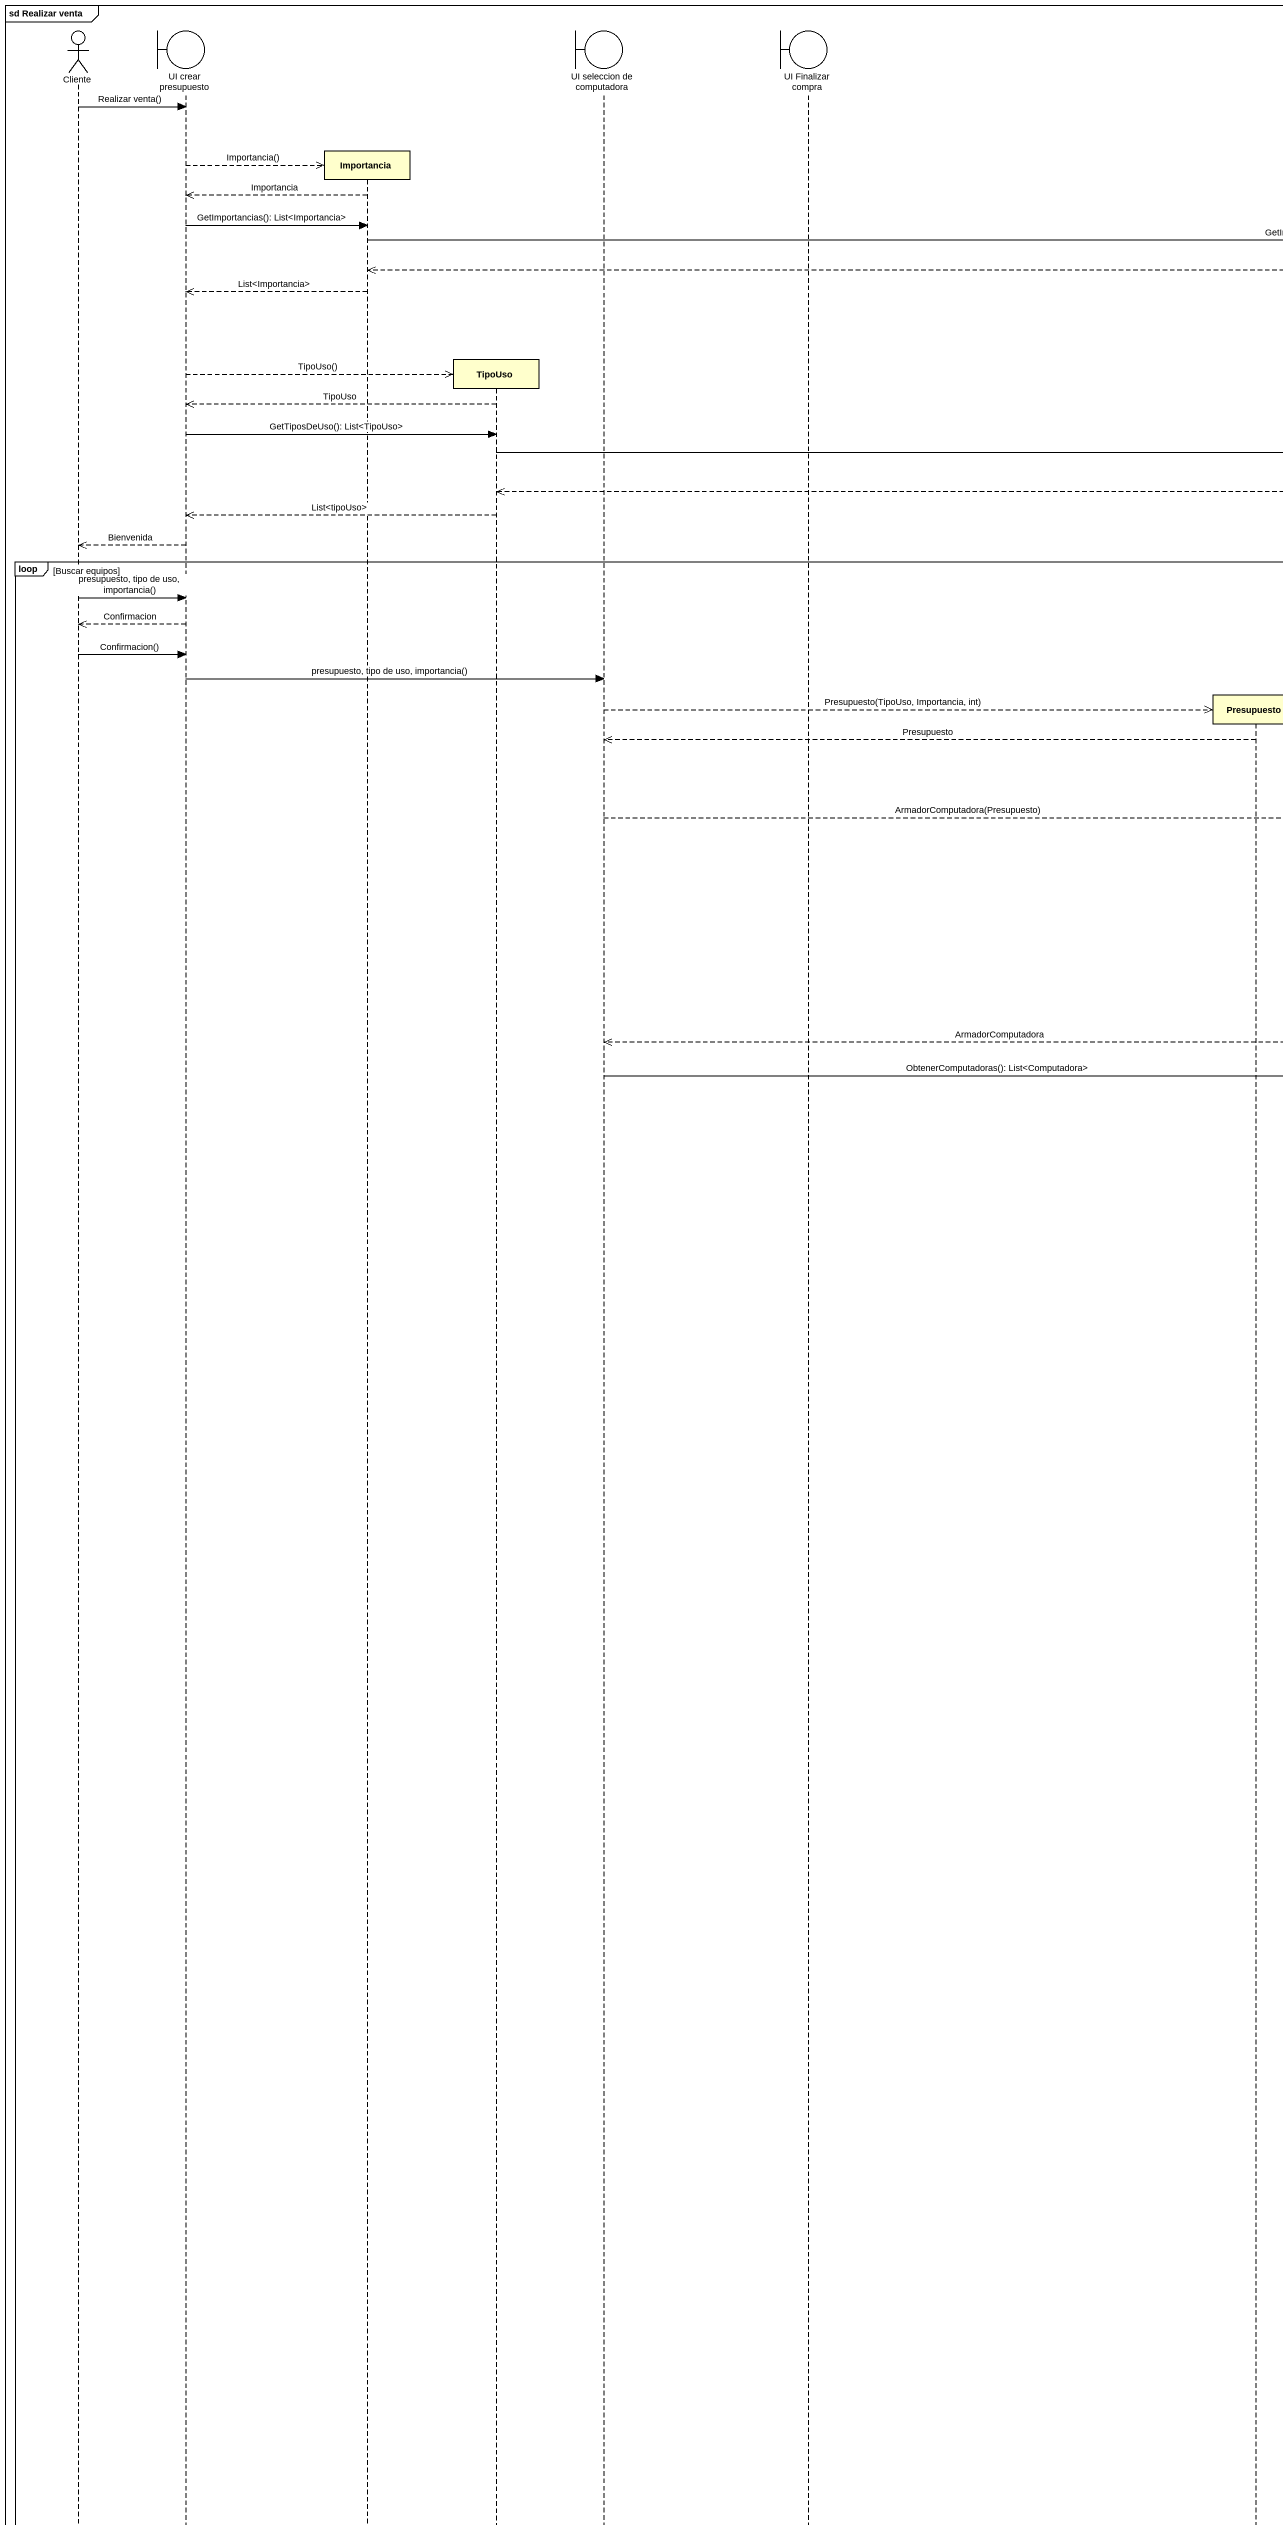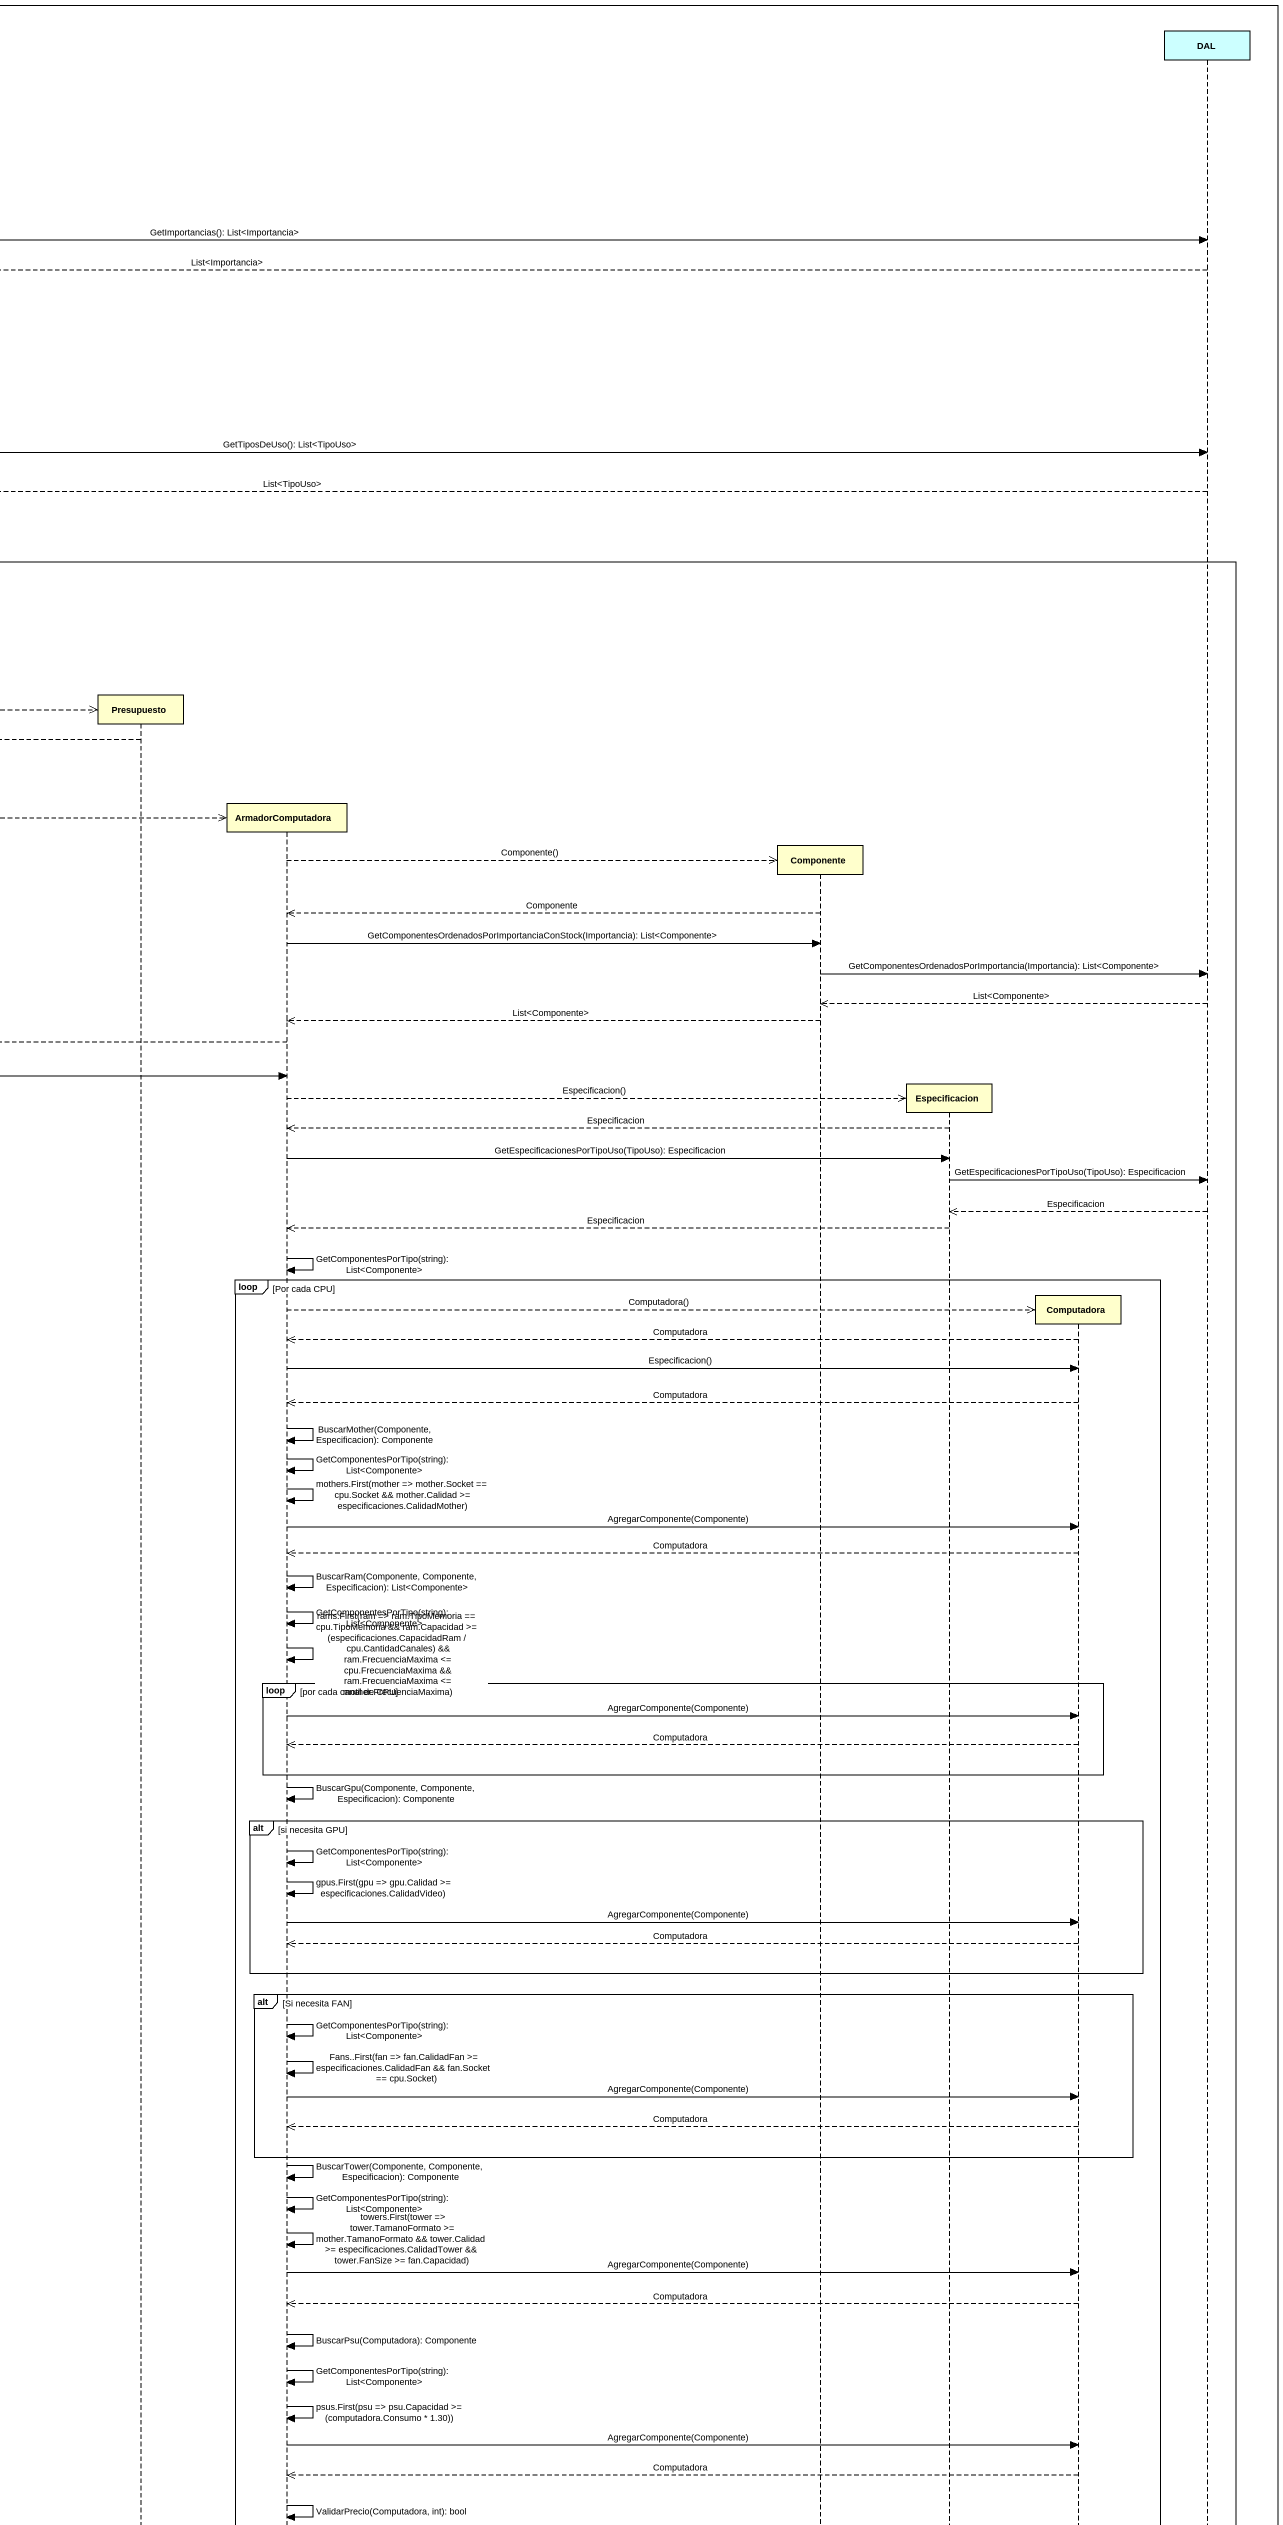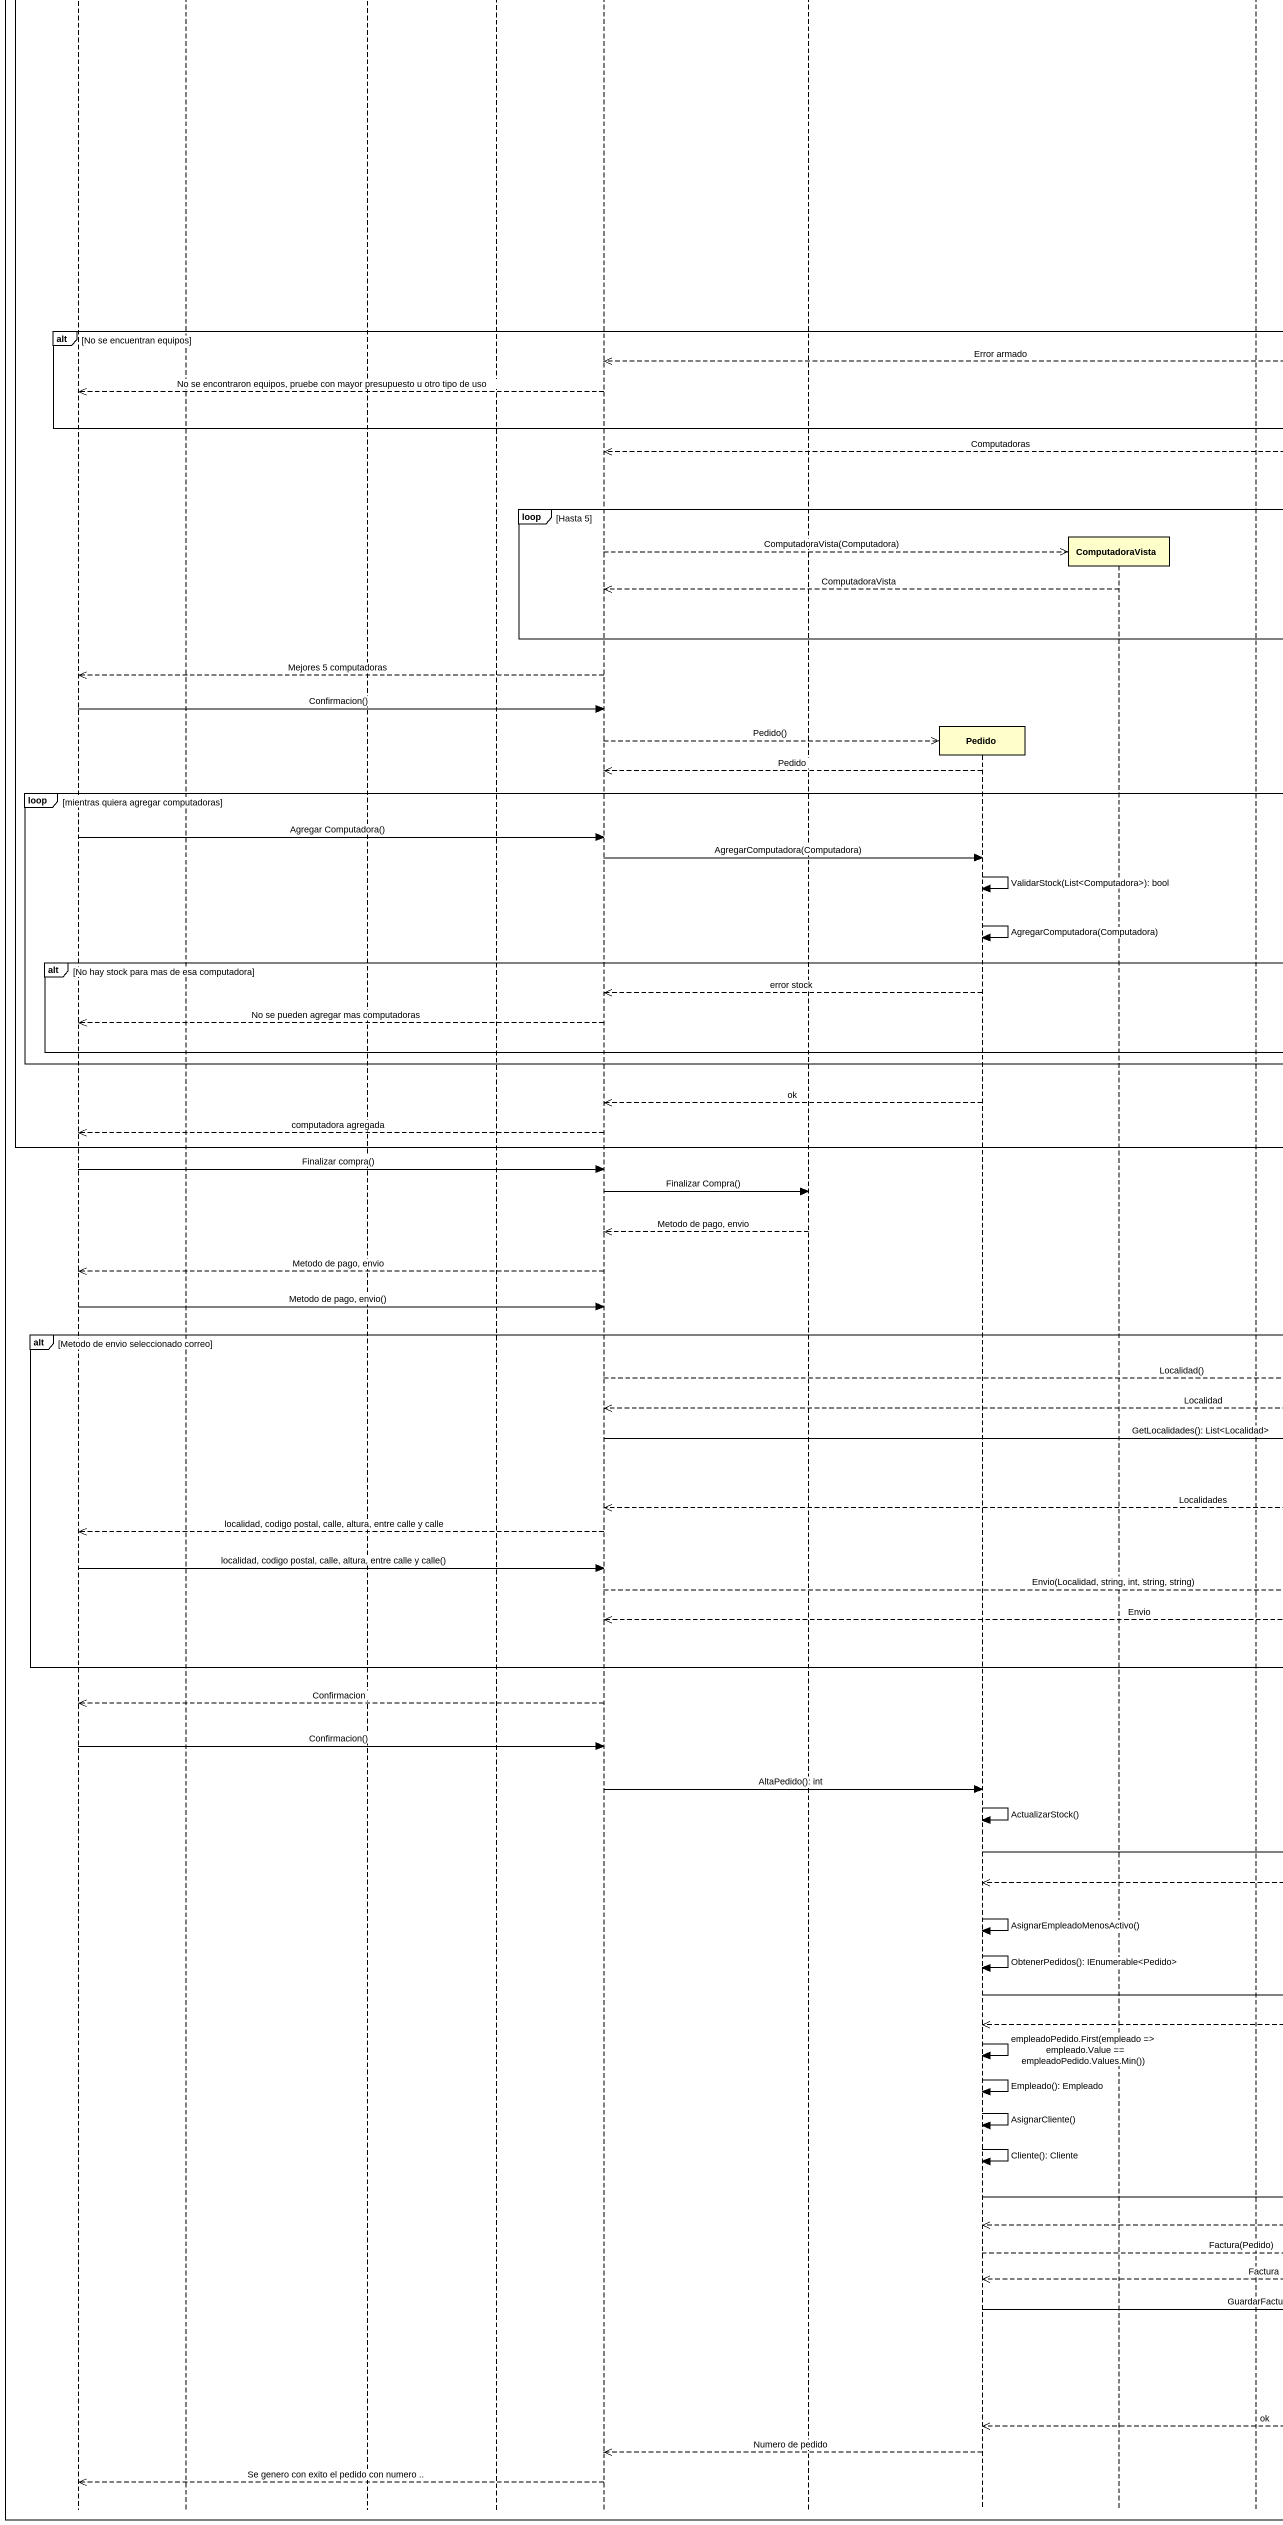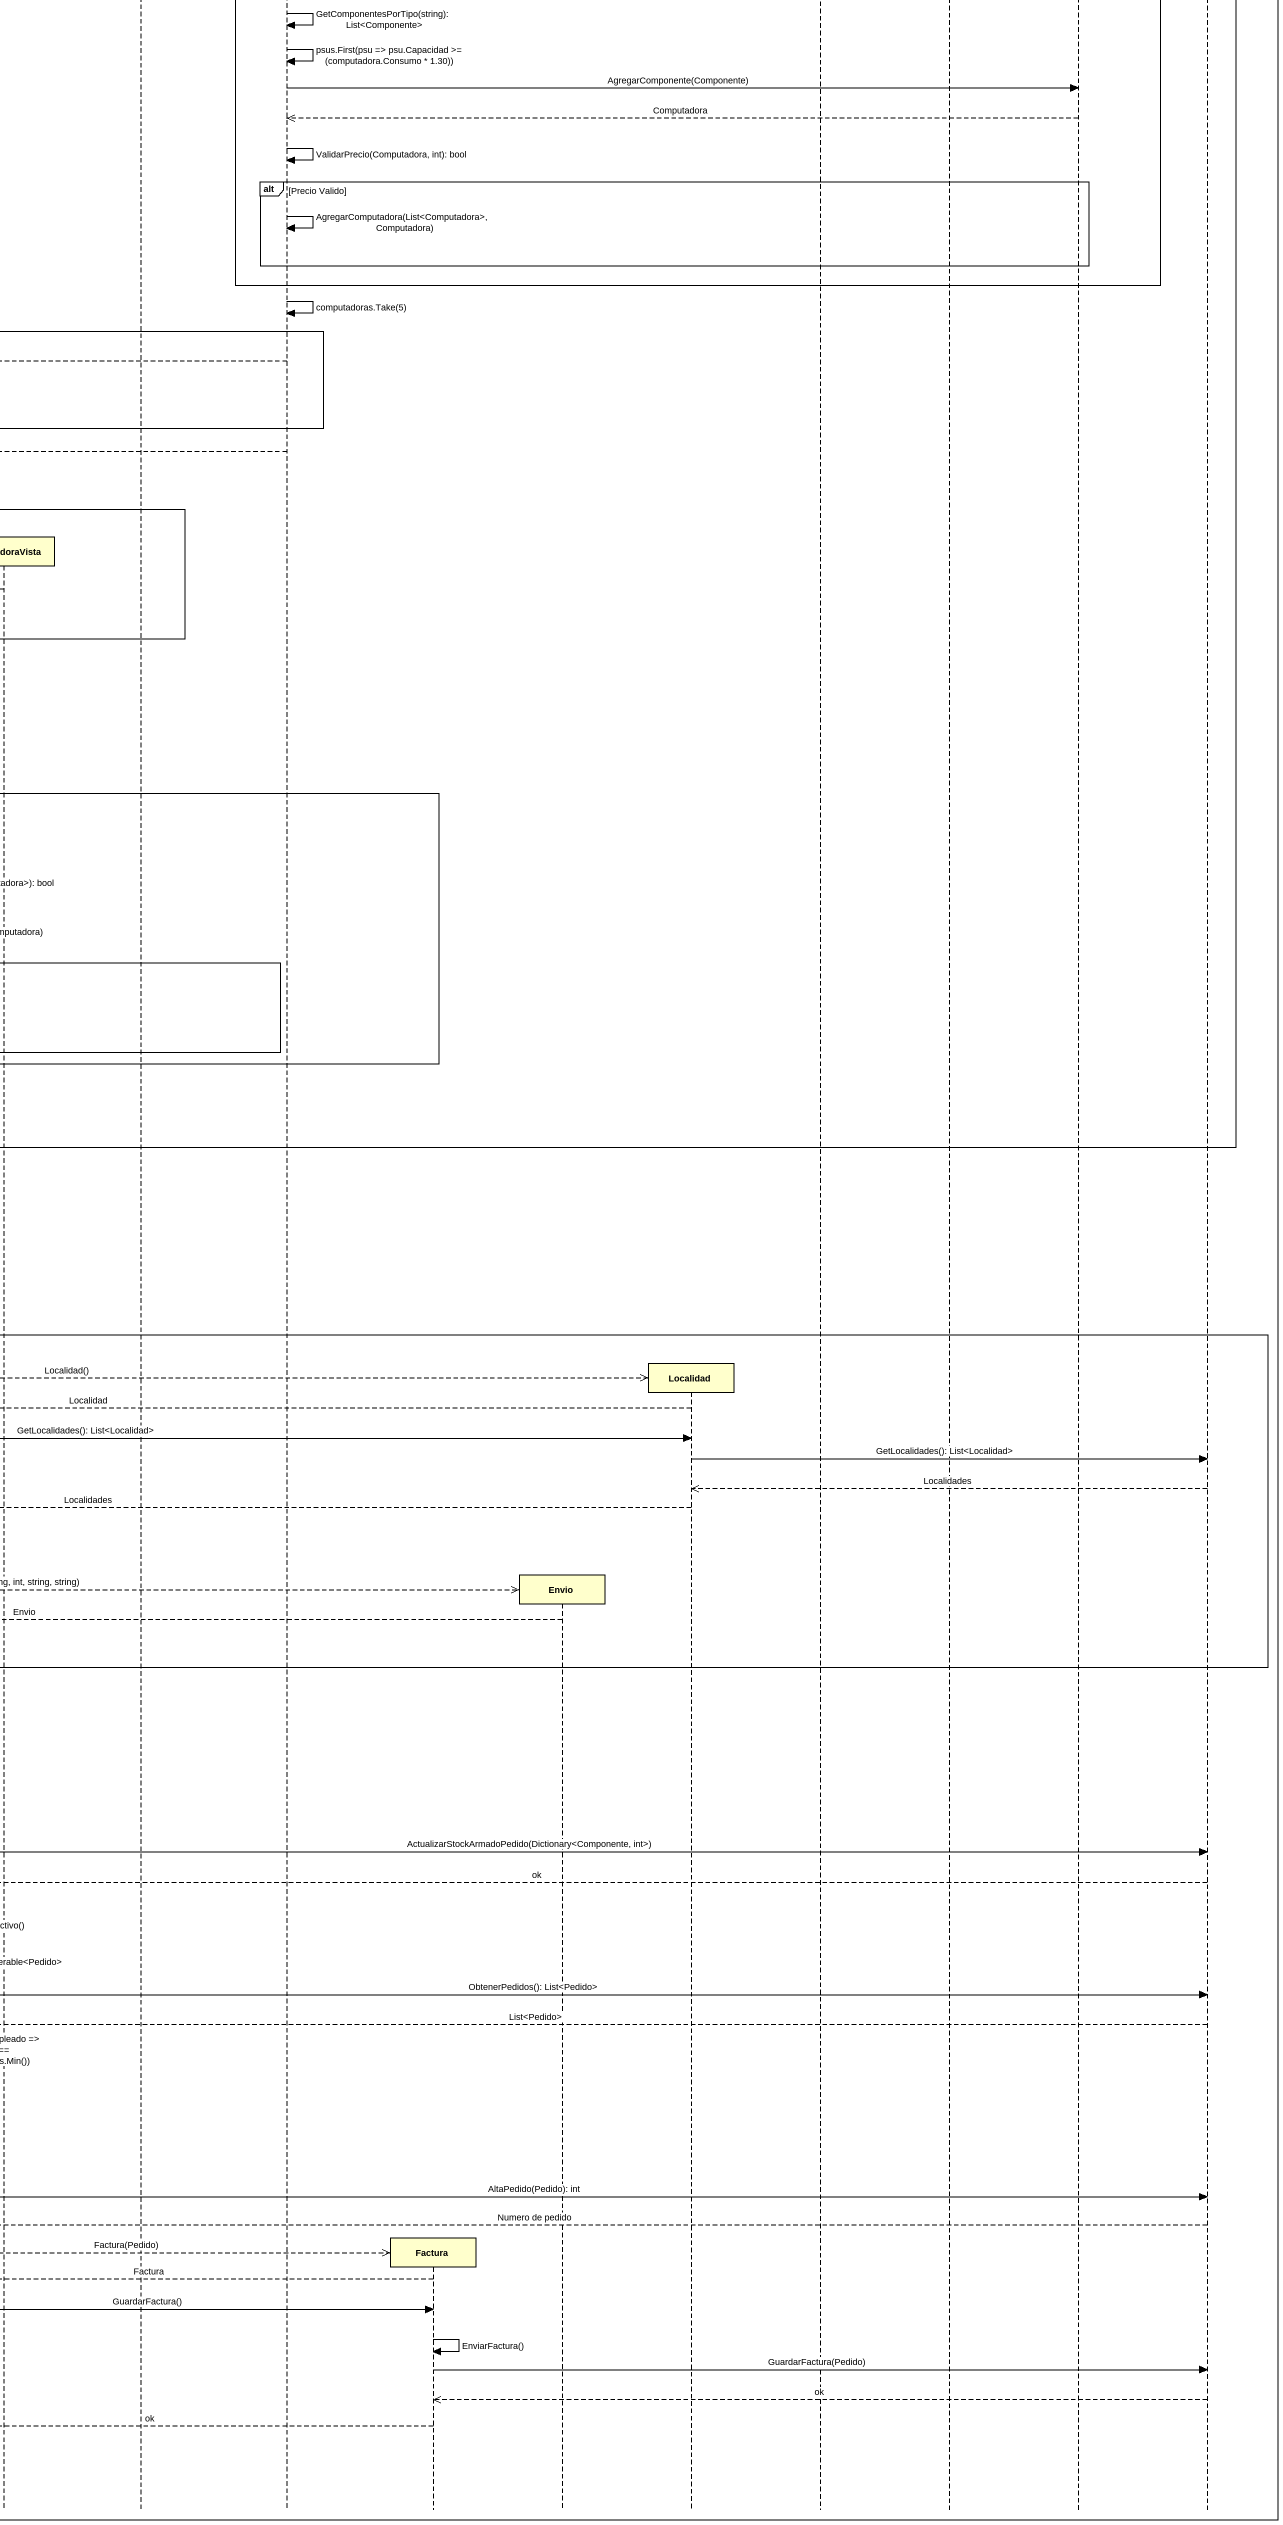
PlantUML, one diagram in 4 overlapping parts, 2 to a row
@startuml
mainframe sd Realizar venta
hide footbox
actor Cliente
boundary "UI crear presupuesto" as UI_crear_presupuesto
participant Importancia
participant TipoUso
boundary "UI seleccion de computadora" as UI_seleccion_de_computadora
boundary "UI Finalizar compra" as UI_Finalizar_compra
participant Pedido
participant ComputadoraVista
participant Presupuesto
participant ArmadorComputadora
participant Factura
participant Envio
participant Localidad
participant Componente
participant Especificacion
participant Computadora
participant DAL #CCFFFF

Cliente -> UI_crear_presupuesto : Realizar venta()
UI_crear_presupuesto -->> Importancia ** : Importancia()
Importancia -->> UI_crear_presupuesto : Importancia
UI_crear_presupuesto -> Importancia : GetImportancias(): List<Importancia>
Importancia -> DAL : GetImportancias(): List<Importancia>
DAL -->> Importancia : List<Importancia>
Importancia -->> UI_crear_presupuesto : List<Importancia>
UI_crear_presupuesto -->> TipoUso ** : TipoUso()
TipoUso -->> UI_crear_presupuesto : TipoUso
UI_crear_presupuesto -> TipoUso : GetTiposDeUso(): List<TipoUso>
TipoUso -> DAL : GetTiposDeUso(): List<TipoUso>
DAL -->> TipoUso : List<TipoUso>
TipoUso -->> UI_crear_presupuesto : List<tipoUso>
UI_crear_presupuesto -->> Cliente : Bienvenida
loop Buscar equipos
  Cliente -> UI_crear_presupuesto : presupuesto, tipo de uso, importancia()
  UI_crear_presupuesto -->> Cliente : Confirmacion
  Cliente -> UI_crear_presupuesto : Confirmacion()
  UI_crear_presupuesto -> UI_seleccion_de_computadora : presupuesto, tipo de uso, importancia()
  UI_seleccion_de_computadora -->> Presupuesto ** : Presupuesto(TipoUso, Importancia, int)
  Presupuesto -->> UI_seleccion_de_computadora : Presupuesto
  UI_seleccion_de_computadora -->> ArmadorComputadora ** : ArmadorComputadora(Presupuesto)
  ArmadorComputadora -->> Componente ** : Componente()
  Componente -->> ArmadorComputadora : Componente
  ArmadorComputadora -> Componente : GetComponentesOrdenadosPorImportanciaConStock(Importancia): List<Componente>
  Componente -> DAL : GetComponentesOrdenadosPorImportancia(Importancia): List<Componente>
  DAL -->> Componente : List<Componente>
  Componente -->> ArmadorComputadora : List<Componente>
  ArmadorComputadora -->> UI_seleccion_de_computadora : ArmadorComputadora
  UI_seleccion_de_computadora -> ArmadorComputadora : ObtenerComputadoras(): List<Computadora>
  ArmadorComputadora -->> Especificacion ** : Especificacion()
  Especificacion -->> ArmadorComputadora : Especificacion
  ArmadorComputadora -> Especificacion : GetEspecificacionesPorTipoUso(TipoUso): Especificacion
  Especificacion -> DAL : GetEspecificacionesPorTipoUso(TipoUso): Especificacion
  DAL -->> Especificacion : Especificacion
  Especificacion -->> ArmadorComputadora : Especificacion
  ArmadorComputadora -> ArmadorComputadora : GetComponentesPorTipo(string): List<Componente>
  loop Por cada CPU
    ArmadorComputadora -->> Computadora ** : Computadora()
    Computadora -->> ArmadorComputadora : Computadora
    ArmadorComputadora -> Computadora : Especificacion()
    Computadora -->> ArmadorComputadora : Computadora
    ArmadorComputadora -> ArmadorComputadora : BuscarMother(Componente, Especificacion): Componente
    ArmadorComputadora -> ArmadorComputadora : GetComponentesPorTipo(string): List<Componente>
    ArmadorComputadora -> ArmadorComputadora : mothers.First(mother => mother.Socket == cpu.Socket && mother.Calidad >= especificaciones.CalidadMother)
    ArmadorComputadora -> Computadora : AgregarComponente(Componente)
    Computadora -->> ArmadorComputadora : Computadora
    ArmadorComputadora -> ArmadorComputadora : BuscarRam(Componente, Componente, Especificacion): List<Componente>
    ArmadorComputadora -> ArmadorComputadora : GetComponentesPorTipo(string): List<Componente>
    ArmadorComputadora -> ArmadorComputadora : rams.First(ram => ram.TipoMemoria == cpu.TipoMemoria && ram.Capacidad >= (especificaciones.CapacidadRam / cpu.CantidadCanales) && ram.FrecuenciaMaxima <= cpu.FrecuenciaMaxima && ram.FrecuenciaMaxima <= mother.FrecuenciaMaxima)
    loop por cada canal de CPU
      ArmadorComputadora -> Computadora : AgregarComponente(Componente)
      Computadora -->> ArmadorComputadora : Computadora
    end
    ArmadorComputadora -> ArmadorComputadora : BuscarGpu(Componente, Componente, Especificacion): Componente
    alt si necesita GPU
      ArmadorComputadora -> ArmadorComputadora : GetComponentesPorTipo(string): List<Componente>
      ArmadorComputadora -> ArmadorComputadora : gpus.First(gpu => gpu.Calidad >= especificaciones.CalidadVideo)
      ArmadorComputadora -> Computadora : AgregarComponente(Componente)
      Computadora -->> ArmadorComputadora : Computadora
    end
    alt Si necesita FAN
      ArmadorComputadora -> ArmadorComputadora : GetComponentesPorTipo(string): List<Componente>
      ArmadorComputadora -> ArmadorComputadora : Fans..First(fan => fan.CalidadFan >= especificaciones.CalidadFan && fan.Socket == cpu.Socket)
      ArmadorComputadora -> Computadora : AgregarComponente(Componente)
      Computadora -->> ArmadorComputadora : Computadora
    end
    ArmadorComputadora -> ArmadorComputadora : BuscarTower(Componente, Componente, Especificacion): Componente
    ArmadorComputadora -> ArmadorComputadora : GetComponentesPorTipo(string): List<Componente>
    ArmadorComputadora -> ArmadorComputadora : towers.First(tower => tower.TamanoFormato >= mother.TamanoFormato && tower.Calidad >= especificaciones.CalidadTower && tower.FanSize >= fan.Capacidad)
    ArmadorComputadora -> Computadora : AgregarComponente(Componente)
    Computadora -->> ArmadorComputadora : Computadora
    ArmadorComputadora -> ArmadorComputadora : BuscarPsu(Computadora): Componente
    ArmadorComputadora -> ArmadorComputadora : GetComponentesPorTipo(string): List<Componente>
    ArmadorComputadora -> ArmadorComputadora : psus.First(psu => psu.Capacidad >= (computadora.Consumo * 1.30))
    ArmadorComputadora -> Computadora : AgregarComponente(Componente)
    Computadora -->> ArmadorComputadora : Computadora
    ArmadorComputadora -> ArmadorComputadora : ValidarPrecio(Computadora, int): bool
    alt Precio Valido
      ArmadorComputadora -> ArmadorComputadora : AgregarComputadora(List<Computadora>, Computadora)
    end
  end
  ArmadorComputadora -> ArmadorComputadora : computadoras.Take(5)
  alt No se encuentran equipos
    ArmadorComputadora -->> UI_seleccion_de_computadora : Error armado
    UI_seleccion_de_computadora -->> Cliente : No se encontraron equipos, pruebe con mayor presupuesto u otro tipo de uso
  end
  ArmadorComputadora -->> UI_seleccion_de_computadora : Computadoras
  loop Hasta 5
    UI_seleccion_de_computadora -->> ComputadoraVista ** : ComputadoraVista(Computadora)
    ComputadoraVista -->> UI_seleccion_de_computadora : ComputadoraVista
  end
  UI_seleccion_de_computadora -->> Cliente : Mejores 5 computadoras
  Cliente -> UI_seleccion_de_computadora : Confirmacion()
  UI_seleccion_de_computadora -->> Pedido ** : Pedido()
  Pedido -->> UI_seleccion_de_computadora : Pedido
  loop mientras quiera agregar computadoras
    Cliente -> UI_seleccion_de_computadora : Agregar Computadora()
    UI_seleccion_de_computadora -> Pedido : AgregarComputadora(Computadora)
    Pedido -> Pedido : ValidarStock(List<Computadora>): bool
    Pedido -> Pedido : AgregarComputadora(Computadora)
    alt No hay stock para mas de esa computadora
      Pedido -->> UI_seleccion_de_computadora : error stock
      UI_seleccion_de_computadora -->> Cliente : No se pueden agregar mas computadoras
    end
  end
  Pedido -->> UI_seleccion_de_computadora : ok
  UI_seleccion_de_computadora -->> Cliente : computadora agregada
end
Cliente -> UI_seleccion_de_computadora : Finalizar compra()
UI_seleccion_de_computadora -> UI_Finalizar_compra : Finalizar Compra()
UI_Finalizar_compra -->> UI_seleccion_de_computadora : Metodo de pago, envio
UI_seleccion_de_computadora -->> Cliente : Metodo de pago, envio
Cliente -> UI_seleccion_de_computadora : Metodo de pago, envio()
alt Metodo de envio seleccionado correo
  UI_seleccion_de_computadora -->> Localidad ** : Localidad()
  Localidad -->> UI_seleccion_de_computadora : Localidad
  UI_seleccion_de_computadora -> Localidad : GetLocalidades(): List<Localidad>
  Localidad -> DAL : GetLocalidades(): List<Localidad>
  DAL -->> Localidad : Localidades
  Localidad -->> UI_seleccion_de_computadora : Localidades
  UI_seleccion_de_computadora -->> Cliente : localidad, codigo postal, calle, altura, entre calle y calle
  Cliente -> UI_seleccion_de_computadora : localidad, codigo postal, calle, altura, entre calle y calle()
  UI_seleccion_de_computadora -->> Envio ** : Envio(Localidad, string, int, string, string)
  Envio -->> UI_seleccion_de_computadora : Envio
end
UI_seleccion_de_computadora -->> Cliente : Confirmacion
Cliente -> UI_seleccion_de_computadora : Confirmacion()
UI_seleccion_de_computadora -> Pedido : AltaPedido(): int
Pedido -> Pedido : ActualizarStock()
Pedido -> DAL : ActualizarStockArmadoPedido(Dictionary<Componente, int>)
DAL -->> Pedido : ok
Pedido -> Pedido : AsignarEmpleadoMenosActivo()
Pedido -> Pedido : ObtenerPedidos(): IEnumerable<Pedido>
Pedido -> DAL : ObtenerPedidos(): List<Pedido>
DAL -->> Pedido : List<Pedido>
Pedido -> Pedido : empleadoPedido.First(empleado => empleado.Value == empleadoPedido.Values.Min())
Pedido -> Pedido : Empleado(): Empleado
Pedido -> Pedido : AsignarCliente()
Pedido -> Pedido : Cliente(): Cliente
Pedido -> DAL : AltaPedido(Pedido): int
DAL -->> Pedido : Numero de pedido
Pedido -->> Factura ** : Factura(Pedido)
Factura -->> Pedido : Factura
Pedido -> Factura : GuardarFactura()
Factura -> Factura : EnviarFactura()
Factura -> DAL : GuardarFactura(Pedido)
DAL -->> Factura : ok
Factura -->> Pedido : ok
Pedido -->> UI_seleccion_de_computadora : Numero de pedido
UI_seleccion_de_computadora -->> Cliente : Se genero con exito el pedido con numero ..
@enduml
